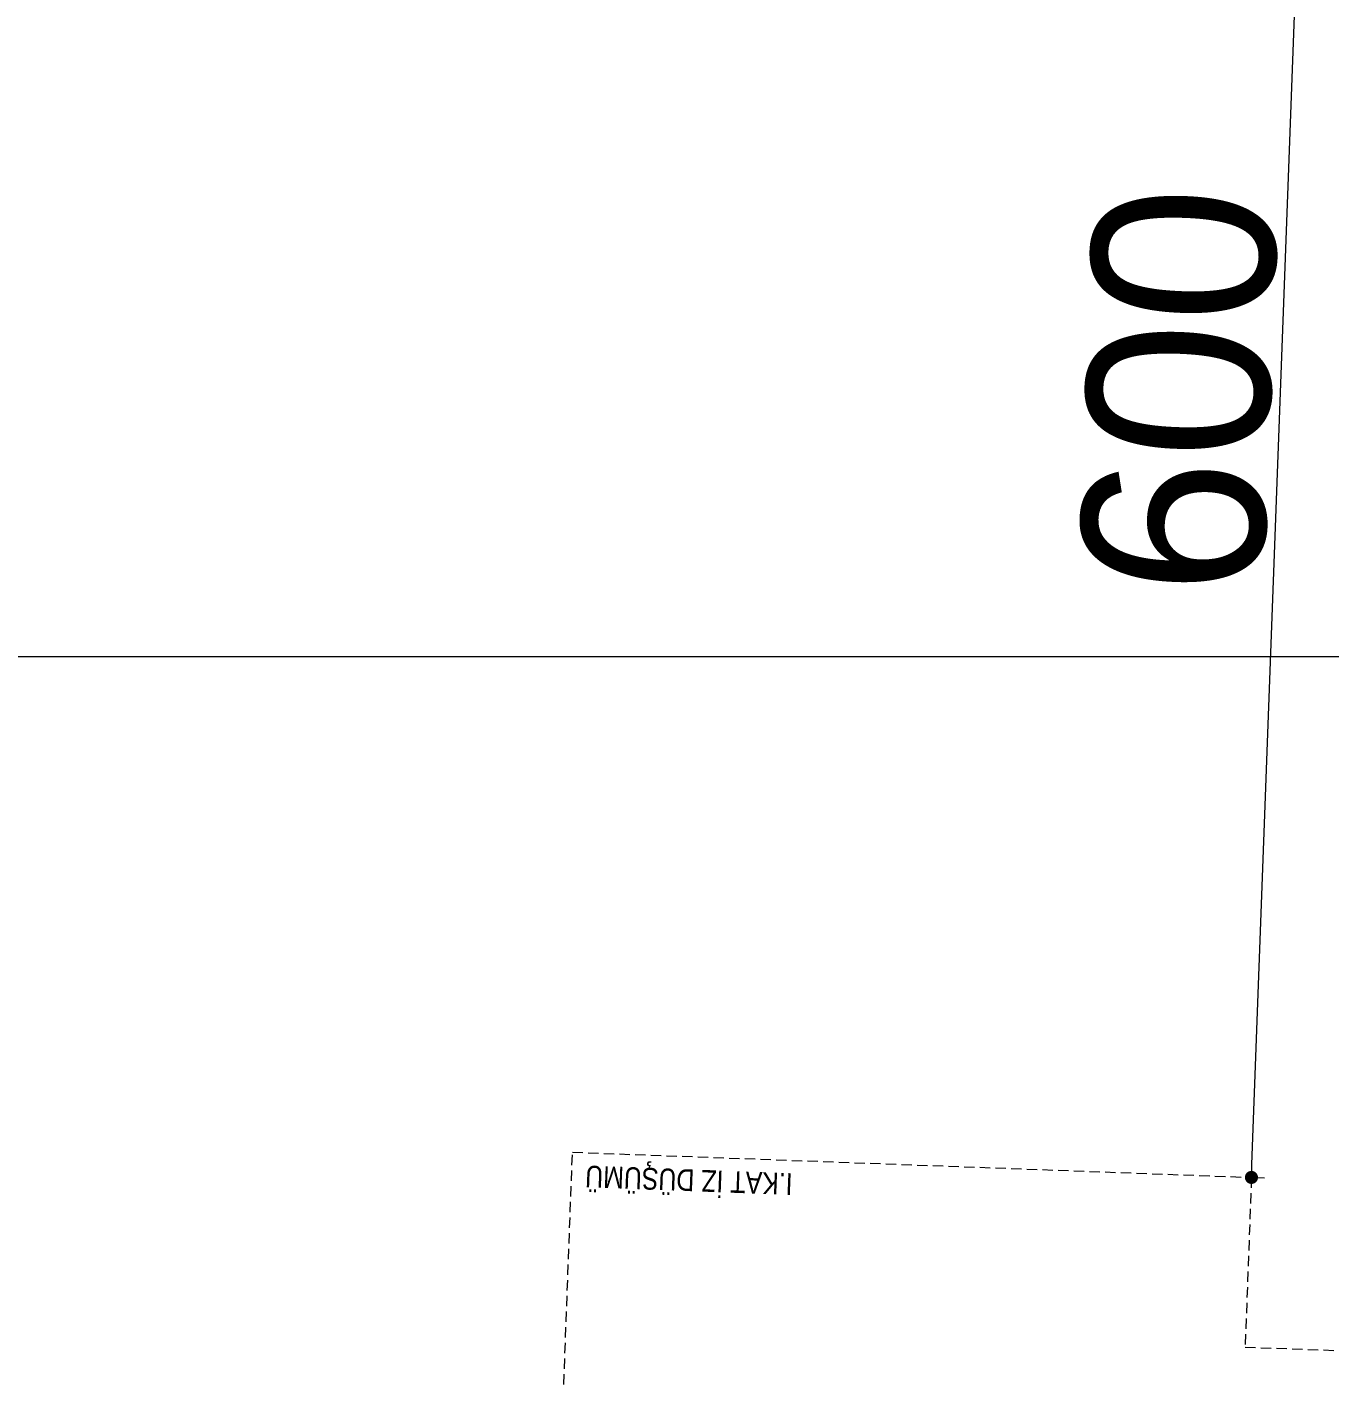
# Model space of a CAD drawing. Header units: centimetres. Extents: x 63871 to 181827, y -95930 to 42199.
# Drawn here: x 153272 to 153770, y 26347 to 26864 of the extents above; entities that cross this region are included whole.
import ezdxf

# ---------------------------------------------------------------- set-up
doc = ezdxf.new("R2010")
doc.units = ezdxf.units.CM
doc.linetypes.add('11-021_500-SatisOfisi_220512$0${ Diamond }', pattern=[12, 4, -2, 2, 2, -2])
for name, color, linetype, lineweight in [('ARA SINIRLAR', 225, 'Continuous', 15), ('ARM_Pen_No__252', 8, 'Continuous', 18), ('İz DÜŞÜMÜ', 7, '11-021_500-SatisOfisi_220512$0${ Diamond }', 18), ('OLUK', 222, 'Continuous', 15)]:
    doc.layers.add(name, color=color, linetype=linetype, lineweight=lineweight)
doc.layers.add('Dıış Ölçü', color=140, linetype='Continuous')
doc.styles.add('MtXpl_Arial_Narrow_1', font='')
doc.styles.add('RomanS', font='')
doc.styles.get('MtXpl_Arial_Narrow_1').set_extended_font_data('Arial Narrow')
doc.styles.get('RomanS').set_extended_font_data('Stylus BT')
doc.dimstyles.new('BÖYÜK', dxfattribs={"dimtxt": 70, "dimasz": 5, "dimexe": 5, "dimexo": 5, "dimgap": 2, "dimtad": 3, "dimdec": 0, "dimzin": 0, "dimdsep": 46, "dimtxsty": 'RomanS', "dimblk": 'DOT', "dimcen": 5, "dimadec": 0, "dimazin": 0, "dimtfac": 1, "dimtdec": 0, "dimtix": 1, "dimtofl": 0, "dimtmove": 1, "dimatfit": 0, "dimldrblk": 'DOT', "dimfxl": 10, "dimfxlon": 1, "dimtolj": 1, "dimtzin": 0, "dimarcsym": 0})

# ---------------------------------------------------------------- blocks, each defined once
blk = doc.blocks.new('HRD')
at = {"layer": 'İz DÜŞÜMÜ'}
blk.add_lwpolyline([(153819.63, 36347.48), (154419.63, 36347.49), (154419.63, 35292.49), (154159.63, 35292.49), (154159.63, 35357.48), (153819.63, 35357.48), (153819.63, 36347.48)], dxfattribs=at)
at = {"style": 'MtXpl_Arial_Narrow_1'}
blk.add_text('I.KAT İZ DÜŞÜMÜ', height=8.316, rotation=359.957, dxfattribs=at).set_placement((154335.01, 35297.43))
blk = doc.blocks.new('_Dot')
at = {"color": 0, "linetype": 'ByBlock', "lineweight": -2}
blk.add_line((-0.5, 0), (-1, 0), dxfattribs=at)
at = {"color": 0, "linetype": 'ByBlock', "const_width": 0.5}
blk.add_lwpolyline([(-0.25, 0, 1), (0.25, 0, 1)], format="xyb", close=True, dxfattribs=at)
blk = doc.blocks.new('*D214')
at = {"layer": 'Defpoints', "color": 0, "transparency": 16777216}
for p in [(-2666.18, 10840.49, 0), (-2666.18, 10840.49), (-2688.45, 10240.9, 0)]:
    blk.add_point(p, dxfattribs=at)
at = {"layer": 'Dıış Ölçü', "color": 0, "lineweight": -2, "transparency": 16777216}
for p, q in [((-2666.18, 10840.49), (-2671.18, 10840.67)), ((-2688.26, 10245.89), (-2666.37, 10835.49)), ((-2688.45, 10240.9), (-2683.45, 10240.71))]:
    blk.add_line(p, q, dxfattribs=at)
at = {"layer": 'Dıış Ölçü', "color": 0, "lineweight": -2, "transparency": 16777216, "xscale": 5, "yscale": 5, "zscale": 5}
for p, rotation in [((-2666.18, 10840.49), 87.87361722026264), ((-2688.45, 10240.9), 267.8736172202626)]:
    blk.add_blockref('_Dot', p, dxfattribs=dict(at, rotation=rotation))
at = {"layer": 'Dıış Ölçü', "color": 0, "transparency": 16777216, "insert": (-2715.85, 10542.12), "char_height": 70, "attachment_point": 5, "rotation": 87.8736, "style": 'RomanS'}
blk.add_mtext('\\A1;600', dxfattribs=at)
blk = doc.blocks.new('yerleşim planı')
at = {"layer": 'ARM_Pen_No__252'}
h = blk.add_hatch(dxfattribs=at)
h.set_pattern_fill('AR-HBONE', color=256, scale=0.51)
h.set_pattern_definition([(45, (-177987.134, -15156.517), (0, 73.27889), [155.448, -51.816]), (135, (-177950.495, -15119.877), (7e-15, 73.27889), [155.448, -51.816])])
h.paths.add_polyline_path([(-2142.28, 12350.54), (-6158.02, 12350.54), (-5113.15, 15429.31), (-2007.04, 15429.31)], flags=16)
h.paths.add_polyline_path([(-2155.45, 12050.81), (-2289.18, 9006.52), (-7230.37, 9110.99), (-6232.66, 12050.81)], flags=16)
h.paths.add_polyline_path([(-1993.99, 15726.33), (-2007.04, 15429.31), (-5113.15, 15429.31), (-2392.44, 23446.06), (-2901.07, 23669.61), (-7833.02, 9123.73), (-10553.48, 9181.25), (-10718.93, 8734.63), (588.09, 8496.02), (607.89, 8945.26), (-1738.17, 8994.87), (-1127.77, 22890.2), (-1668.84, 23128.02), (-1970.99, 15726.33)])
at = {"layer": 'ARA SINIRLAR'}
blk.add_line((-2226.2, 10440.22), (-6779.26, 10440.22), dxfattribs=at)
at = {"rotation": 177.873189238168}
blk.add_blockref('HRD', (152674.74, 39788.01, 0), dxfattribs=at)
at = {"layer": 'Dıış Ölçü'}
dim = blk.add_aligned_dim(p1=(-2688.45, 10240.9, 0), p2=(-2666.18, 10840.49, 0), distance=0, dimstyle='BÖYÜK', dxfattribs=at)
dim.commit()
dim.dimension.update_dxf_attribs({"geometry": '*D214', "text_midpoint": (-2715.85, 10542.12)})

msp = doc.modelspace()

# ---------------------------------------------------------------- block references
at = {"layer": 'OLUK'}
msp.add_blockref('yerleşim planı', (156428.79, 16182.58), dxfattribs=at)

doc.saveas('drawing.dxf')
